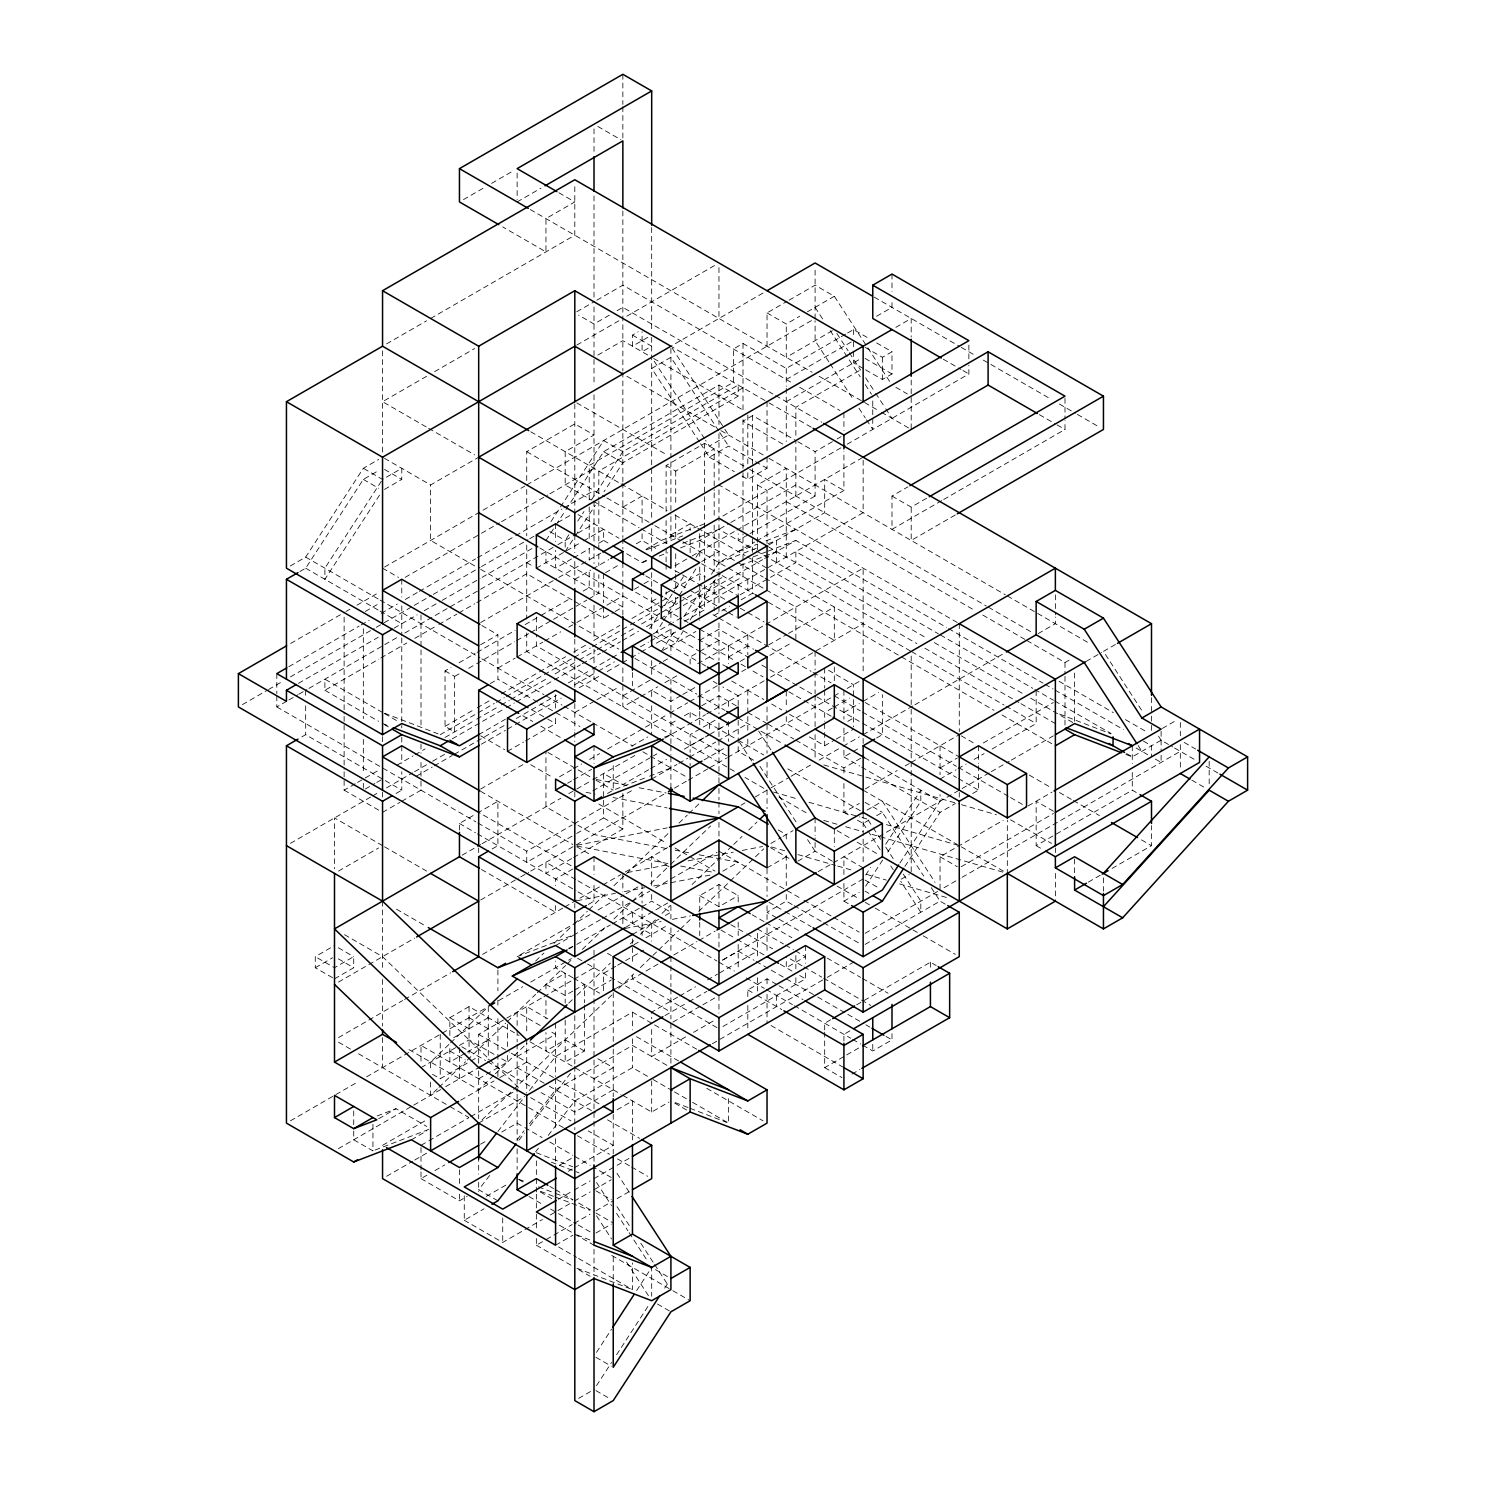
<?xml version="1.0" encoding="UTF-8"?>
<svg xmlns="http://www.w3.org/2000/svg" width="1486" height="1486" viewBox="0 0 1486 1486"><rect width="100%" height="100%" fill="white"/><g stroke="black" fill="none" stroke-linecap="round" stroke-linejoin="round"><path stroke-width="0.75" stroke-dasharray="5 3.75" d="M662.496 622.374L656.496 632.014L675.721 643.104L682.928 631.55M663.703 620.442L678.118 597.335M679.325 595.403L696.135 568.432M690.136 619.996L715.36 579.521M290.29 565.98L305.67 557.101L363.327 468.294L378.707 459.415M299.893 571.516L305.67 568.191L363.327 479.402L378.707 470.523M381.308 481.334L324.895 568.191L324.895 579.299L381.308 492.423M550.972 521.623L603.632 440.562L622.857 451.651L738.189 385.06L738.189 396.168L622.857 462.759L604.04 491.717M545.956 540.44L554.742 526.936M555.987 525.004L564.773 511.5M566.017 509.568L603.632 451.651L718.964 385.06L738.189 396.168M565.182 547.108L565.182 540.44L568.952 534.663M577.72 521.14L583.979 511.5M591.502 499.909L622.857 451.651M565.182 551.547L573.967 538.025M575.212 536.112L595.273 505.221M649.605 628.764L659.635 613.309M664.651 605.601L674.681 590.146M675.926 588.215L684.712 574.71M695.987 557.343L699.739 551.547M661.307 651.425L675.09 630.194M683.876 616.69L701.411 589.663M711.441 574.228L718.964 562.637L754.665 542.037M865.651 875.087L870.666 867.378M885.712 844.215L920.818 790.162L920.818 801.27L885.712 855.304M865.651 886.195L884.467 857.236M899.922 863.032L940.044 801.27L940.044 794.601M904.937 866.412L940.044 812.359L955.424 803.48M596.518 1352.353L611.563 1329.19M636.64 1290.572L651.685 1267.409L651.685 1296.275M596.518 1385.639L611.563 1362.476M616.579 1354.768L649.178 1304.578M664.651 1288.158L668.403 1282.381M497.903 1131.459L523.982 1097.56M529.48 1090.427L555.578 1056.546L632.46 1012.152L652.54 1023.743M489.656 1175.463L478.678 1189.729L497.903 1200.818M517.128 1139.781L523.982 1130.865M529.48 1123.732L555.578 1089.832L632.46 1045.438L668.997 1066.521M518.874 1140.282L524.465 1133.019M530.056 1125.756L570.605 1073.096M535.647 1151.78L538.452 1148.158M548.223 1135.434L574.803 1100.94L632.46 1067.635L648.49 1076.886M448.958 1044.435L430.624 1062.081L430.624 1070.96M450.611 1042.838L487.297 1007.545M535.629 961.052L543.95 953.028M553.962 943.406L572.296 925.759M573.967 924.162L587.286 911.327M588.958 909.711L607.291 892.083M613.959 885.656L668.96 832.736M678.972 823.114L687.294 815.09M688.965 813.492L700.63 802.254M437.293 1088.959L430.624 1095.386L430.624 1082.068M438.946 1087.362L465.62 1061.71M467.291 1060.094L505.63 1023.204M507.283 1021.606L535.629 994.338M537.3 992.741L565.627 965.473M567.299 963.857L572.296 959.046M582.289 949.424L607.291 925.369M613.959 918.961L630.64 902.912M632.293 901.315L643.958 890.095M650.627 883.668L668.96 866.022M670.632 864.425L710.642 825.937M493.686 1075.4L478.678 1089.832L406.588 1048.206M495.34 1073.802L527.01 1043.321M568.674 1003.217L575.342 996.809M577.014 995.211L610.356 963.132M630.361 943.889L633.686 940.675M640.355 934.267L655.363 919.815M662.013 913.407L670.353 905.383M692.03 884.541L720.357 857.273M722.029 855.676L732.022 846.054M733.694 844.438L742.034 836.432M748.703 830.005L757.024 821.981M482.003 1119.924L512.02 1091.058M513.673 1089.442L612.028 994.821M618.678 988.413L633.686 973.962M640.355 967.553L657.016 951.523M658.688 949.907L678.693 930.663M680.365 929.066L692.03 917.828M698.699 911.42L763.693 848.877M463.465 199.607L483.563 188.016M491.587 183.372L513.673 170.63M517.128 201.929L541.071 188.109M386.564 343.898L426.612 320.79M430.624 318.468L574.803 235.234L574.803 184.171M426.612 376.274L382.552 401.703L426.612 427.151M434.618 371.649L474.666 348.523M576.791 311.763L594.827 301.361M596.815 300.209L622.857 285.182L791.666 382.645M609.39 315.143L594.01 324.022L578.63 315.143M617.08 310.704L622.857 307.379L773.574 394.403M576.791 345.068L618.845 320.79M626.851 316.165L714.97 265.288M597.855 355.098L622.857 340.666L647.84 355.098M647.84 337.341L632.46 346.219L632.46 335.112L638.237 331.787M384.484 489.396L401.777 479.402L401.777 468.294L382.552 479.402L363.327 468.294M384.484 458.32L430.624 484.956L478.678 457.205M763.024 293.039L670.91 346.219L767.946 402.242M526.731 480.517L526.731 451.651L574.803 423.9L594.01 435.008L565.182 451.651L565.182 484.956L591.149 499.946M767.036 346.219L767.036 312.914L787.06 301.361M789.047 300.209L815.09 285.182L834.315 296.271L890.727 383.128M845.627 334.146L786.261 368.417L743 343.452L733.397 348.987L733.397 382.292L589.218 465.527L589.218 504.683M767.036 312.914L786.261 324.022L799.709 316.258M807.4 311.819L834.315 296.271M384.558 567.039L524.725 486.108M526.731 484.956L815.09 318.468L815.09 267.61M290.624 643.475L344.863 612.139M346.034 611.47L349.879 609.26M356.919 605.192L379.023 592.431M405.158 577.348L479.495 534.421M481.501 533.27L499.575 522.831M501.599 521.66L547.814 494.987M549.82 493.835L594.01 468.294M832.383 330.691L786.261 357.327L786.261 324.022M743 387.846L598.821 471.081L598.821 498.72M365.259 611.47L378.707 603.706M847.596 332.994L853.54 329.576L868.92 338.455M876.61 316.258L891.99 307.379L891.99 300.711M288.878 666.675L359.129 626.108M361.154 624.956L369.178 620.312M381.215 613.365L397.282 604.096M405.306 599.452L417.362 592.505M419.368 591.335L475.576 558.885M477.582 557.733L513.71 536.855M515.716 535.703L561.894 509.048M563.9 507.896L594.01 490.51M786.261 379.506L853.54 340.666L853.54 347.334M242.404 704.605L266.514 690.693M268.52 689.523L282.581 681.405M290.439 676.873L374.286 628.467M376.274 627.315L383.054 623.396M384.261 622.708L412.216 606.567M414.204 605.415L431.274 595.57M433.28 594.4L480.089 567.373M481.501 566.556L527.994 539.715M529.722 538.731L533.976 536.26M557.844 522.478L571.924 514.36M895.835 327.347L911.197 318.468L911.197 336.969M666.1 511.463L666.1 465.527L704.55 443.33L743.966 466.084M795.864 496.045L795.864 440.562L752.603 415.578L743 421.132L786.261 446.116M298.426 683.356L378.261 637.253M394.087 628.132L417.157 614.814M424.179 610.746L440.153 601.533M442.159 600.381L480.089 578.481M482.077 577.33L531.988 548.52M786.261 401.703L859.298 359.538M666.1 465.527L675.721 471.081L714.172 448.883L714.172 490.51M276.823 695.82L276.823 706.927L286.872 701.132M288.878 699.98L297.98 694.724M298.909 694.185L306.933 689.541M308.958 688.389L397.282 637.383M404.824 633.017L555.875 545.826M557.882 544.656L575.955 534.236M577.961 533.065L594.01 523.796M622.857 507.153L642.082 496.045L642.082 524.911M700.575 443.701L709.361 457.205L728.586 446.097L753.569 460.53M859.187 370.701L795.864 407.257L795.864 436.122M865.075 347.334L882.368 357.309L891.99 351.773L891.99 373.97L882.368 379.506L865.075 369.531M382.552 712.481L324.895 679.176L324.895 690.284L378.856 659.115M380.843 657.964L406.83 642.974M414.817 638.348L436.81 625.662M438.797 624.51L456.796 614.127M458.784 612.975L474.777 603.743M476.765 602.592L526.731 573.745L572.091 599.917M536.353 568.191L581.602 542.056M583.608 540.904L603.632 529.35L603.632 540.44L597.613 543.913M571.59 558.94L555.578 568.191L555.578 550.433M573.596 557.789L589.608 548.538M480.684 622.523L556.767 578.593M558.773 577.441L600.827 553.163M301.825 736.889L305.67 734.678L401.777 790.162L401.777 771.717M574.803 579.28L590.815 570.03M592.821 568.878L608.833 559.628M636.305 543.783L642.082 540.44L657.462 549.318M742.034 476.077L747.811 479.402L767.036 468.294L767.036 457.205M480.591 644.775L497.903 634.782L497.903 679.176L553.962 711.553M605.545 572.63L619.012 564.866M645.927 549.318L661.307 540.44L697.603 526.471M670.91 534.904L690.136 523.796L690.136 530.465M757.414 542.353L757.414 484.956L786.261 468.313L786.261 557.101M797.796 441.676L815.09 451.651L835.113 440.097M837.12 438.946L841.113 436.624M445.038 670.855L454.642 676.409L454.642 731.892L445.038 726.357L445.038 670.855L451.038 667.381M459.044 662.756L475.074 653.506M477.08 652.354L515.122 630.398M525.134 624.603L539.158 616.523M541.145 615.353L571.181 598.022M583.199 591.075L589.218 587.62L589.218 569.194M626.702 553.758L642.082 562.637L647.84 559.312M722.92 515.976L845.163 445.391M847.131 444.258L968.872 373.97L968.872 365.092M454.642 676.409L460.66 672.935M468.666 668.31L474.666 664.836M476.672 663.685L514.713 641.729M516.719 640.559L528.737 633.63M530.743 632.479L586.803 600.103M588.809 598.951L598.821 593.155L598.821 574.729M680.532 547.851L699.739 540.44L728.827 523.648M730.796 522.515L795.864 484.956L815.09 496.045L815.09 451.651M497.903 668.087L515.196 658.094M517.128 656.979L542.761 642.175M544.749 641.023L560.779 631.773M568.785 627.148L572.797 624.844M576.791 622.523L604.839 606.344M606.827 605.192L622.857 595.942M634.392 589.273L642.082 584.834M643.995 583.719L651.685 579.28M674.923 565.869L690.934 556.618M692.105 555.95L735.477 530.911M736.926 530.075L863.143 457.205L863.143 512.689L672.917 622.523M490.213 683.616L497.903 679.176M574.06 601.068L603.632 618.139L613.235 612.585M615.167 611.47L622.857 607.031L545.956 562.637L545.956 551.547M701.671 561.541L718.964 551.547M748.052 534.756L738.189 540.44L738.189 533.79M750.021 533.623L815.09 496.045M651.685 601.477L657.704 598.022M665.709 593.397L671.709 589.923M673.715 588.772L699.739 573.745L705.516 577.07M756.653 540.885L843.918 490.491L843.918 451.187M445.038 726.357L475.186 708.952M477.192 707.782L489.247 700.816M501.302 693.869L537.486 672.972M539.492 671.821L565.627 656.738M573.652 652.094L585.725 645.128M593.75 640.485L619.885 625.402M631.94 618.436L666.1 598.709L666.1 591.818M344.12 771.717L344.12 790.162L355.637 783.512M357.569 782.398L363.327 779.073M365.259 777.958L378.707 770.194M440.227 734.678L494.299 703.454M496.305 702.302L504.311 697.677M506.317 696.525L542.353 675.703M544.359 674.551L572.389 658.372M574.395 657.221L590.406 647.97M592.412 646.8L620.442 630.621M622.448 629.47L628.467 625.996M630.454 624.844L659.691 607.96M660.49 607.495L677.727 597.558M768.634 545.065L824.693 512.689L824.693 479.402L843.918 490.491M396.985 765.197L413.015 755.928M415.021 754.777L425.052 748.981M445.094 737.409L475.167 720.06M476.746 719.131L499.222 706.166M501.228 704.996L509.252 700.37M510.924 699.404L547.35 678.378M555.132 673.882L577.422 661.01M579.243 659.951L595.459 650.608M597.335 649.512L619.513 636.714M621.464 635.599L633.556 628.615M641.543 623.99L659.635 613.551M661.623 612.399L677.672 603.149M679.659 601.979L723.775 576.512M365.259 789.047L374.862 783.512M376.794 782.398L382.552 779.073M452.246 738.839L504.311 708.785M506.317 707.615L514.323 702.989M516.329 701.838L552.365 681.034M554.371 679.882L580.394 664.836M582.401 663.685L600.418 653.283M602.424 652.131L620.442 641.729M622.448 640.559L638.478 631.309M646.484 626.683L658.502 619.755M660.49 618.603L762.615 559.646M764.621 558.476L795.864 540.44L946.563 627.445M704.55 598.709L743 576.512L743 562.674M290.439 843.342L370.553 797.109M372.54 795.939L378.558 792.484M386.564 787.859L412.588 772.831M414.594 771.661L430.624 762.429M432.612 761.259L444.63 754.331M478.678 734.678L505.37 719.261M568.339 682.91L590.258 670.242M592.264 669.09L610.189 658.744M612.195 657.592L618.157 654.137M653.097 633.965L671.059 623.6L670.91 634.782L700.946 652.113M941.697 500.633L891.99 529.35L891.99 496.045L907.89 486.869M416.191 776.286L432.222 767.036M434.228 765.884L452.246 755.482M454.252 754.331L504.311 725.428M516.329 718.481L556.377 695.374M574.395 684.953L596.425 672.248M598.431 671.096L614.442 661.846M640.466 646.8L648.49 642.193M650.478 641.023L672.508 628.318M684.526 621.371L704.55 609.817L704.55 584.797M396.019 793.487L401.777 790.162M481.408 744.189L505.37 730.369M507.358 729.217L513.357 725.744M515.345 724.592L561.262 698.086M579.224 687.721L599.787 675.851M607.18 671.579L629.135 658.911M631.141 657.759L639.11 653.134M641.116 651.982L677.04 631.234M740.121 594.827L795.864 562.637L795.864 551.547L938.39 633.835M714.172 615.371L729.552 606.492M741.087 599.824L752.603 593.174L752.603 556.266M382.552 812.359L399.864 802.366M401.777 801.27L421.002 790.162L421.002 780.949M663.109 650.385L695.894 631.457M891.99 496.045L911.197 507.153L927.227 497.903M507.506 751.322L523.536 742.071M525.542 740.92L555.578 723.571L555.578 716.921M574.803 712.481L594.827 700.909M596.815 699.757L618.845 687.052M651.685 668.068L661.307 662.533M663.22 661.419L670.91 656.979M699.739 640.336L718.964 629.228L753.569 649.215M943.684 499.5L1064.998 429.454L1064.998 420.575M622.857 695.838L651.685 679.176M695.894 653.654L690.136 656.979L690.136 668.068M699.739 651.425L718.964 640.336M338.511 871.093L378.558 847.967M480.647 789.029L524.186 763.897M638.869 697.677L622.857 706.927L622.857 665.765M640.875 696.525L657.704 686.811M664.911 682.65L676.687 675.851M697.751 663.685L763.823 625.532M765.829 624.38L863.143 568.191L863.143 674.551M955.257 515.01L911.197 540.44L911.197 507.153M728.586 656.979L747.811 645.871M459.453 830.117L459.453 823.467L474.833 814.588M680.867 695.615L670.91 701.373L651.685 690.284L651.685 696.934M682.873 694.464L696.823 686.421M740.121 661.419L744.635 658.8M768.559 644.998L786.484 634.652M788.472 633.5L834.315 607.031L834.315 640.336L768.225 602.183M559.572 776.751L571.59 769.822M573.596 768.652L581.602 764.027M589.608 759.42L599.62 753.625M607.625 749L667.716 714.32M669.703 713.169L687.739 702.767M689.727 701.615L695.745 698.141M697.751 696.99L717.775 685.418M741.793 671.542L745.805 669.239M769.841 655.363L791.852 642.639M567.578 783.233L571.59 780.912M573.596 779.76L591.614 769.358M631.661 746.232L647.692 736.982M670.91 723.571L676.687 720.246M684.377 715.806L690.136 712.463L736.276 739.099M701.671 705.813L718.964 695.82L738.189 706.927L738.189 695.82L722.809 686.941M462.165 855.193L480.684 844.512M482.114 843.676L560.779 798.261M568.785 793.635L574.803 790.162L574.803 799.412M576.791 789.01L590.815 780.912M592.821 779.76L634.875 755.482M664.911 738.133L705.516 714.692M706.779 713.967L767.036 679.176M770.547 677.152L863.143 623.674M492.126 848.989L497.903 845.664L497.903 801.27L478.678 812.359L572.797 866.71M592.821 790.849L656.886 753.866M715.119 720.246L690.136 734.66L690.136 752.436M332.585 977.732L315.273 967.739L315.273 956.65L334.499 945.542M690.136 745.768L709.361 734.66M718.964 729.124L724.741 725.781M607.477 793.487L613.235 790.162L613.235 763.525M648.639 769.729L622.857 784.608L603.632 773.519L603.632 817.913L574.06 834.983M650.627 768.578L666.49 759.42M684.34 749.111L708.135 735.384M709.974 734.325L723.998 726.208M315.273 967.739L332.585 957.764M477.879 823.003L526.731 851.199L572.091 825.027M574.06 823.894L633.668 789.475M651.685 779.073L676.91 764.51M678.916 763.34L687.739 758.25M689.727 757.098L715.769 742.071M717.775 740.92L747.811 723.571M334.499 978.847L353.724 967.739L353.724 956.65L334.499 967.739L315.273 956.65M572.091 836.116L526.731 862.307L526.731 851.199M704.011 759.94L723.849 748.498M338.511 982.079L414.594 938.149M480.684 899.996L518.725 878.04M520.732 876.87L528.737 872.245M530.743 871.093L666.49 792.725M674.421 788.137L686.328 781.264M688.297 780.131L708.135 768.671M709.974 767.612L726.654 757.971M727.824 757.303L839.126 693.052M847.131 688.427L859.149 681.498M571.59 858.611L545.956 873.396L545.956 862.307L575.992 879.656M573.559 857.478L622.857 829.002L622.857 793.487M832.383 708.042L824.693 712.481L824.693 721.36M834.315 706.927L849.695 698.048M572.872 868.976L555.578 878.95L555.578 885.619M843.918 712.481L859.298 703.602M863.143 701.373L878.523 692.495M847.763 721.36L853.54 718.017M809.313 736.889L824.693 745.768L834.315 740.214M836.228 739.118L853.54 729.124M338.511 1037.581L402.576 1000.58M404.582 999.428L450.648 972.828M482.616 954.365L562.785 908.095M564.773 906.943L600.827 886.12M602.833 884.969L620.851 874.567M667.511 847.614L622.857 873.415L622.857 891.897M740.994 805.208L745.006 802.886M755.018 797.109L767.036 790.162L745.006 777.457M771.03 787.859L789.047 777.457M791.054 776.286L811.077 764.733M819.102 760.108L841.113 747.384M843.119 746.232L859.298 736.889M912.868 705.961L863.143 734.678L863.143 743.929M914.856 704.81L1002.344 654.304M1038.082 633.668L1055.376 623.674L1055.376 617.024M588.252 904.472L594.01 901.148L594.01 883.39M843.918 750.207L843.918 756.876L859.298 747.997M876.61 738.003L882.368 734.66L882.368 694.705M519.933 955.034L575.992 922.657M577.998 921.506L590.016 914.559M598.022 909.952L624.046 894.906M626.052 893.755L642.082 884.504L642.082 903.005M795.864 740.214L843.918 767.965L861.23 757.971M555.578 945.56L572.872 935.567M573.373 935.27L601.087 919.277M602.406 918.515L630.008 902.578M631.977 901.445L649.716 891.191M655.642 887.774L716.995 852.351M449.849 1035.445L449.849 1017.687L469.056 1006.598L519.041 1035.445M569.027 948.885L572.872 946.656M576.772 944.409L610.282 925.054M612.251 923.92L639.853 907.983M641.822 906.85L651.685 901.148L670.91 912.255L660.899 918.032M1026.9 640.54L1064.998 662.533L1070.756 659.208M290.439 1120.815L358.535 1081.511M366.54 1076.886L486.684 1007.527M498.702 1000.58L522.738 986.704M530.743 982.079L571.404 958.619M625.569 927.338L670.91 901.166M722.809 871.186L738.189 862.307L697.64 854.506M770.881 843.435L781.042 837.565M783.048 836.414L793.06 830.637M865.149 789.01L897.191 770.51M905.197 765.884L909.209 763.581M911.197 762.411L959.269 734.678M1086.136 661.419L1101.516 652.54M1115.447 644.497L1103.448 651.425L1143.551 713.187M453.694 1037.674L488.281 1017.687M545.956 988.989L545.956 984.401L565.182 973.293L565.182 1003.143M632.46 934.453L658.892 919.184M699.739 911.141L699.739 895.612L718.964 884.504L738.189 895.612L738.189 902.262M843.918 783.512L843.918 812.359L859.298 803.48M421.002 1067.635L457.539 1046.553M459.453 1045.438L469.056 1039.884L494.058 1054.317M478.678 1063.196L478.678 1034.349L541.963 997.812M543.95 996.66L571.999 980.463M573.986 979.311L594.01 967.757M638.237 942.217L632.46 945.56L632.46 963.299M645.927 937.777L667.065 925.574M767.036 867.861L786.261 856.753M866.988 810.149L882.368 801.27L935.028 882.331M940.044 767.965L957.337 757.971M983.286 743L1053.388 702.525M465.211 1053.202L449.849 1062.081L449.849 1046.553M467.143 1052.107L488.281 1039.884M572.872 991.051L565.182 995.49L545.956 984.401M574.803 989.955L584.407 984.401L584.407 1002.771M615.65 966.364L603.632 973.293L603.632 991.051M617.637 965.213L623.656 961.739M625.662 960.588L643.679 950.186M699.739 895.612L718.964 906.701L738.189 895.612M797.796 861.193L815.09 851.199L832.383 861.193M857.385 820.123L863.143 823.467L868.92 820.123M876.61 815.684L882.368 812.359L923.735 876.053M940.044 779.073L956.055 769.822M958.061 768.652L966.067 764.045M974.092 759.42L984.103 753.625M992.109 749L1036.151 723.571L1036.151 690.284M432.537 1074.304L440.227 1078.743L469.056 1062.081M470.988 1060.985L478.678 1056.546M594.01 989.955L611.322 979.961M378.707 1118.698L396.019 1108.705L426.779 1126.462M338.344 1148.659L411.733 1106.29M413.721 1105.138L443.738 1087.808M445.726 1086.656L478.678 1067.635M615.743 988.506L659.041 963.504M673.752 955.015L696.953 941.622M698.94 940.471L715.119 931.128M818.136 871.65L989.304 772.831M991.311 771.661L1009.328 761.259M1011.334 760.108L1053.388 735.83M478.678 1078.743L484.436 1075.4M486.368 1074.304L507.506 1062.081L507.506 1055.432M517.128 1056.546L555.578 1034.349L549.801 1031.005M792.168 904.565L786.261 901.148L767.036 912.255L777.048 918.032M972.717 793.487L978.494 790.162L978.494 765.736M382.552 1145.334L426.742 1119.812M460.66 1100.234L494.058 1080.954M499.816 1077.629L526.731 1062.081M863.143 878.95L718.964 962.185L734.344 971.082M411.399 1139.781L426.779 1130.902M722.809 959.975L738.189 951.096L754.108 960.29M421.002 1145.334L426.965 1141.88M428.952 1140.746L468.74 1117.769M470.728 1116.618L517.128 1089.832M584.407 1005.056L584.407 1050.992L565.182 1062.081L565.182 1016.164M677.616 997.162L651.685 1012.152L651.685 1018.802M679.622 996.01L695.578 986.797M707.54 979.887L717.515 974.129M719.521 972.977L757.414 951.096M843.918 883.39L843.918 901.148L859.298 892.269M386.583 1176.299L412.681 1161.235M414.687 1160.064L426.742 1153.117M478.678 1123.119L524.725 1096.538M664.911 1015.607L686.941 1002.883M688.928 1001.731L706.965 991.329M901.185 879.192L909.209 874.567M865.131 933.301L940.044 890.058L940.044 856.753L1003.31 820.235M1028.145 805.895L1052.032 792.094M1162.312 728.437L1176.336 720.338M672.898 1022.089L700.835 1005.966M702.822 1004.815L714.803 997.905M1125.868 754.405L1132.276 756.876L1161.105 740.214L1172.64 746.882M421.002 1171.971L421.002 1178.621L426.965 1175.185M434.934 1170.597L444.871 1164.857M480.591 1144.22L486.368 1140.895M501.748 1132.016L517.128 1123.137L522.886 1126.462M594.01 1078.743L613.235 1067.635L597.855 1058.756M747.811 996.604L747.811 989.955L767.036 978.847L777.048 984.624M961.275 866.691L1053.388 813.511M685.603 1036.949L651.685 1056.546L651.685 1027.68M693.572 1032.343L715.528 1019.675M944.037 887.736L960.067 878.486M962.074 877.334L1180.33 751.322M613.235 1089.832L574.803 1112.03L541.071 1092.563M722.902 1026.51L805.468 978.847L805.468 972.178M865.131 944.39L940.044 901.148L945.802 904.491M1053.463 811.245L1036.151 801.27L1036.151 845.664L1132.276 790.162L1138.035 793.487M712.314 1043.729L825.101 978.605M827.108 977.454L855.137 961.275M421.002 1178.621L459.453 1200.818L467.143 1196.379M617.08 1109.819L632.46 1100.94L632.46 1139.966M486.368 1196.379L507.506 1184.175M464.264 1195.821L464.264 1220.247L484.046 1208.824M559.423 1165.303L572.872 1157.538M622.857 1095.386L651.685 1112.03L668.997 1102.036M568.209 1171.321L572.184 1169.036M574.172 1167.885L613.235 1145.334L588.252 1130.902M830.693 1019.786L824.693 1023.241L824.693 1029.909M856.623 1004.815L930.422 962.204L936.199 965.528M1088.402 882.09L1100.234 875.254M1112.067 868.418L1151.501 845.664L1151.501 825.677M558.216 1199.295L572.147 1191.252M574.135 1190.1L590.035 1180.924M594.01 1178.621L613.235 1167.532M617.08 1165.303L630.547 1157.538M849.899 1030.894L843.918 1034.349L843.918 1040.999M464.264 1220.247L502.714 1242.445L542.409 1219.523M550.34 1214.935L572.184 1202.323M574.172 1201.19L590.165 1191.939M594.01 1189.729L611.322 1179.735M824.693 1032.12L824.693 1067.635L844.717 1056.082M846.723 1054.911L860.747 1046.831M536.353 1238.562L536.353 1245.212L544.303 1240.624M546.291 1239.473L572.147 1224.557M574.135 1223.405L590.035 1214.211M595.942 1210.811L613.235 1200.818M617.08 1198.608L630.547 1190.843M862.716 1045.197L872.765 1050.992L891.99 1039.884L891.99 1033.234M555.578 1245.212L572.872 1235.237M851.905 1074.137L859.874 1069.53M595.942 1233.008L611.322 1224.13M578.63 1398.382L594.01 1389.503M568.618 948.328L572.742 946.471M699.739 525.654L706.147 523.183M646.354 549.894L682.668 535.926M682.668 543.319L718.964 529.35L754.256 549.727M642.082 562.637L648.49 560.185M659.171 556.061L667.716 552.773M738.189 551.547L757.414 544.155M765.959 540.867L795.864 529.35M718.964 562.637L759.55 547.015M768.095 543.727L776.639 540.44L776.639 562.637M753.142 556.897L765.959 551.956M768.095 551.139L795.864 540.44M740.325 565.516L776.639 551.547M664.502 737.13L670.91 734.678M615.371 789.345L647.413 777.011M649.549 776.194L670.91 767.965M517.128 956.65L572.667 935.27M377.147 1115.967L396.019 1108.705M375.085 1150.053L430.624 1128.673M577.051 845.218L667.158 827.888M627.352 872.542L667.901 864.741M688.185 860.84L733.23 852.165M742.257 850.438L762.522 846.518M577.051 900.72L615.353 893.346M624.361 891.619L644.627 887.718M653.636 885.972L709.955 875.143M625.104 928.471L661.159 921.524M672.415 919.37L690.433 915.896M596.276 779.5L627.816 785.574M639.073 787.747L666.1 792.948M586.06 792.335L595.069 794.063M613.086 797.536L667.158 807.938M666.1 848.432L594.01 834.556L577.998 825.306M675.108 850.178L688.631 852.778M577.051 846.091L669.406 863.868M680.681 866.041L714.469 872.542M823.82 764.937L959.269 804.037M961.442 804.669L996.4 814.755M773.667 792.075L797.963 799.096M809.016 802.291L859.837 816.966M862.047 817.597L868.678 819.51M886.343 824.619L959.269 845.664M823.82 820.439L836.934 824.228M845.664 826.736L863.143 831.788M871.892 834.315L1007.322 873.415L1007.322 820.235M771.457 846.946L784.701 850.772M797.963 854.599L835.522 865.428M837.732 866.078L853.205 870.536M866.468 874.362L886.343 880.102M899.606 883.929L948.217 897.971M1059.648 714.116L1110.915 733.843M384.688 713.299L438.091 733.843M382.552 723.571L388.96 726.041M675.183 1102.575L687.999 1107.516M690.136 1108.333L726.45 1122.302M536.353 1152.727L572.667 1166.714M551.306 1162.182L579.057 1172.881M523.536 1181.091L517.128 1178.621L522.886 1181.964M538.489 1186.85L553.442 1192.608M555.578 1193.425L572.667 1200.001M540.625 1191.363L553.442 1196.304M555.578 1197.122L589.738 1210.273M576.921 1234.94L589.738 1239.881M576.921 1268.245L630.324 1288.789M597.855 126.459L620.925 139.777M874.232 297.126L959.269 346.219M961.275 347.371L975.28 355.47M983.286 360.095L1051.382 399.4M1059.388 404.025L1075.4 413.275M1077.406 414.427L1099.436 427.151M943.238 359.166L960.996 369.42M962.965 370.553L968.872 373.97M1039.364 414.668L1055.134 423.77M1057.103 424.903L1064.998 429.454M876.61 342.894L891.99 351.773M865.075 358.423L891.99 373.97M558.885 192.753L574.803 201.929L545.956 218.591L545.956 251.877L502.714 226.912M863.143 368.417L853.54 362.863L853.54 349.544M895.835 387.289L907.37 393.939M530.223 209.507L812.043 372.206M819.102 376.274L879.471 411.139M881.458 412.291L911.197 429.454L911.197 378.596M799.709 387.289L839.906 410.489M775.599 395.555L821.814 422.247M769.024 402.873L811.579 427.429M632.46 335.112L651.685 346.219L642.082 351.773L642.082 331.787M653.691 358.479L743.799 410.489M626.851 376.274L714.97 427.151M720.951 430.606L763.191 454.976M769.024 458.357L1005.316 594.771M1007.322 595.942L1089.424 643.345M755.501 461.644L767.036 468.294M749.78 469.446L986.37 606.047M988.376 607.198L1032.491 632.664M709.361 457.205L734.344 471.638M757.414 484.956L767.036 490.51L767.036 543.319M786.261 501.599L974.76 610.43M982.785 615.055L1024.894 639.37M1184.175 742.443L1195.71 749.093M576.791 402.873L666.898 454.883M957.263 622.523L718.964 484.956L718.964 569.305M1059.072 681.312L1113.33 712.63M1125.385 719.595L1147.489 732.357M1174.572 747.997L1196.174 760.46M1206.056 766.182L1217.926 773.036M948.57 628.615L1043.005 683.133M1045.011 684.284L1053.054 688.928M1055.06 690.098L1123.379 729.533M1143.458 741.124L1151.501 745.768L1151.501 756.876M940.415 634.986L1032.751 688.315M1034.758 689.467L1053.463 700.259M1054.837 701.058L1111.045 733.508M1136.121 747.997L1147.656 754.647M1155.346 759.086L1161.105 762.411L1161.105 753.532M1191.865 780.169L1205.332 787.951M603.632 451.651L622.857 462.759M768.299 546.737L926.892 638.293M934.378 642.621L1023.26 693.925M1030.56 698.141L1074.601 723.571M1126.518 753.532L1132.276 756.876M756.263 550.879L916.862 643.605M924.831 648.193L1018.932 702.525M1020.938 703.695L1056.992 724.499M530.743 431.776L620.052 483.34M621.111 483.934L667.047 510.46M675.034 515.085L745.062 555.523M747.068 556.674L911.197 651.425M911.698 651.704L1004.034 705.033M1006.041 706.184L1036.151 723.571M699.739 540.44L763.135 577.051M765.141 578.203L994.004 710.327M1002.028 714.97L1053.463 744.653M526.731 451.651L604.839 496.751M606.827 497.903L652.893 524.484M654.899 525.654L680.922 540.681M682.928 541.833L795.864 607.031L795.864 640.336M593.137 501.098L639.073 527.623M641.079 528.775L667.047 543.765M701.671 563.751L720.171 574.432M722.177 575.584L754.219 594.084M713.206 581.509L738.189 595.942L738.189 584.834M428.618 428.302L474.666 454.883M577.998 514.546L619.012 538.229M674.885 570.475L726.654 600.381M740.325 608.276L764.138 622.002M961.275 735.83L975.28 743.929M1029.352 775.135L1051.382 787.859M1059.388 792.484L1071.406 799.412M1073.412 800.564L1099.436 815.61M1141.489 839.887L1151.501 845.664M603.632 540.44L609.39 543.765M673.715 580.896L687.739 588.995M689.727 590.146L718.964 607.031M722.809 609.26L726.654 611.47M728.586 612.585L736.276 617.024M828.538 670.297L853.54 684.73L853.54 726.895M645.778 575.881L658.892 583.459M682.928 597.335L704.958 610.04M712.964 614.665L716.976 616.987M718.964 618.139L811.077 671.319M813.083 672.471L831.101 682.873M865.149 702.525L959.269 756.876M549.801 531.561L565.182 540.44M664.502 597.781L678.526 605.879M834.315 695.82L860.338 710.847M862.344 712.017L956.464 766.349M958.47 767.5L1008.53 796.403M1010.536 797.555L1026.547 806.805M635.674 592.245L681.721 618.826M683.727 619.978L688.204 622.578M699.739 629.228L749.817 658.131M761.816 665.078L767.835 668.533M769.841 669.703L797.871 685.882M799.877 687.034L815.888 696.284M817.077 696.971L956.464 777.438M958.47 778.608L978.494 790.162M539.789 547.981L659.375 617.024M682.928 630.621L734.344 660.304M740.994 664.149L747.811 668.068M753.012 671.078L763.024 676.873M831.101 716.178L786.261 690.284L786.261 708.042M1010.536 819.752L1051.531 843.435M384.484 469.409L401.777 479.402M701.671 652.54L715.119 660.304M722.809 664.744L728.586 668.068M1036.151 845.664L1041.927 848.989M526.731 562.637L532.657 566.055M653.691 635.934L699.739 662.533M701.671 663.629L705.757 666.007M731.781 681.034L763.823 699.534M771.661 704.048L781.84 709.936M789.568 714.394L811.876 727.267M864.666 757.749L940.044 801.27M363.327 479.402L378.707 488.281M713.206 681.387L717.051 683.616M799.709 731.335L786.261 723.571L786.261 710.252M843.918 756.876L859.688 765.977M861.676 767.11L940.044 812.359M747.811 712.481L765.829 722.883M767.835 724.035L793.858 739.062M474.666 565.887L430.624 540.44L430.624 484.956M480.684 569.342L618.845 649.122M634.875 658.372L696.953 694.203M698.94 695.374L724.982 710.401M738.189 718.017L781.617 743.093M863.143 790.162L957.263 844.512M961.275 846.816L1003.31 871.093M865.075 802.366L882.368 812.359M738.189 740.214L763.823 755.018M787.859 768.894L863.143 812.359L863.143 864.833M940.044 856.753L957.337 866.747M753.569 760.2L738.189 751.322L738.189 720.246M843.918 812.359L849.695 815.684M726.58 755.705L536.353 645.871L536.353 639.221M382.552 568.191L398.582 577.441M481.873 625.532L497.903 634.782M734.344 771.29L526.731 651.425L526.731 632.925M779.035 797.109L809.09 814.439M837.12 830.637L849.138 837.565M857.143 842.19L879.173 854.914M863.143 867.861L843.918 856.753L843.918 874.511M305.67 557.101L378.131 598.932M380.1 600.065L479.885 657.666M481.873 658.837L543.95 694.668M545.956 695.82L561.987 705.07M563.974 706.221L590.815 721.732M592.821 722.883L632.869 746.009M642.881 751.786L688.204 777.958M778.237 829.931L786.261 834.556L786.261 841.503M865.075 880.065L878.523 887.829M305.67 568.191L378.131 610.022M380.1 611.155L401.777 623.693M555.968 712.704L580.004 726.58M865.075 891.154L868.92 893.383M531.914 709.918L545.715 717.887M547.684 719.02L555.578 723.571M770.417 847.614L789.047 858.388M837.12 886.12L859.149 898.844M865.149 902.318L873.155 906.924M875.161 908.095L921.227 934.675M923.215 935.827L955.257 954.328M522.738 715.713L532.75 721.49M540.755 726.115L562.785 738.839M843.918 901.148L849.695 904.472M547.962 752.473L575.992 768.671M577.998 769.822L594.01 779.073M595.942 780.169L613.235 790.162M718.964 851.199L802.031 899.16M804 900.293L831.603 916.23M833.572 917.382L859.205 932.168M794.137 905.698L821.739 921.636M823.708 922.787L859.205 943.276M480.684 735.83L504.701 749.706M530.743 764.733L552.773 777.457M598.821 804.037L666.898 843.361M674.923 847.967L714.97 871.093M769.024 902.299L783.048 910.398M785.054 911.55L811.077 926.595M603.632 817.913L622.857 829.002M779.035 919.184L801.065 931.908M668.997 866.747L651.685 856.753L651.685 885.619M752.12 914.744L764.045 921.636M766.033 922.787L791.889 937.703M827.108 958.043L860.524 977.342M862.493 978.475L888.052 993.224M384.484 713.577L397.932 721.36M575.992 824.154L545.956 806.824L545.956 751.322M757.414 928.899L783.456 943.926M785.444 945.096L793.468 949.721M795.456 950.873L805.468 956.65L786.261 967.757L786.261 956.65M324.895 690.284L378.577 721.286M384.484 724.685L388.329 726.895M730.908 924.701L744.82 932.725M746.808 933.877L772.664 948.811M790.18 958.916L801.976 965.733M803.945 966.866L821.647 977.082M823.615 978.215L870.796 1005.465M480.684 791.332L572.797 844.512M576.791 846.816L590.815 854.914M720.97 930.069L734.994 938.149M737 939.301L764.231 955.034M780.243 964.284L792.019 971.082M799.709 975.522L805.468 978.847M756.095 961.442L815.665 995.824M817.671 996.995L845.794 1013.229M847.8 1014.381L863.868 1023.65M865.874 1024.82L869.886 1027.142M885.953 1036.411L891.99 1039.884M779.035 985.775L803.072 999.651M276.823 706.927L475.873 821.851M577.998 880.808L716.995 961.052M746.232 977.937L764.306 988.376M766.312 989.527L792.428 1004.61M794.434 1005.762L850.661 1038.231M852.667 1039.401L860.71 1044.026M459.453 823.467L475.464 832.717M477.47 833.869L575.992 890.746M577.998 891.897L594.01 901.148M622.857 917.809L651.685 934.453M747.811 989.955L753.811 993.41M757.414 995.49L781.84 1009.607M771.011 1025.544L843.918 1067.635M344.12 790.162L378.707 810.149M481.483 869.477L555.578 912.255L555.578 905.587M824.693 1067.635L842.005 1077.629M607.477 953.325L611.322 955.535M717.014 1027.643L632.46 978.847L632.46 972.178M382.552 845.664L334.499 817.913L334.499 868.79M384.558 846.816L426.612 871.093M577.59 958.266L585.614 962.891M587.602 964.043L670.91 1012.152M572.872 977.732L555.578 967.757L555.578 961.089M573.596 978.159L599.62 993.187M654.564 1024.894L696.73 1049.246M636.472 1036.652L678.526 1060.93M396.483 909.191L426.315 926.41M706.779 1088.346L763.005 1120.815M547.888 1018.802L526.731 1006.598L526.731 1034.349M672.508 1090.761L651.685 1078.743L651.685 1112.03M674.514 1091.913L690.544 1101.163M692.532 1102.315L728.586 1123.137L728.586 1098.711M540.198 1025.47L517.128 1012.152L517.128 1028.145M584.407 1050.992L565.182 1039.884L545.956 1050.992L545.956 1032.621M674.755 1103.151L688.204 1110.915M344.511 934.675L382.552 956.65L518.447 1087.399M529.945 1041.742L620.925 1094.272M469.056 1017.687L488.281 1028.795M338.344 947.771L353.724 956.65M449.849 1017.687L469.056 1028.795M478.678 1034.349L509.438 1052.107M511.351 1053.202L601.7 1105.38M338.344 958.86L353.724 967.739M501.748 1058.756L507.506 1062.081M517.128 1067.635L547.257 1085.04M549.263 1086.192L595.459 1112.865M607.495 1119.812L639.63 1138.369M461.737 1046.757L485.55 1060.502M487.519 1061.654L533.14 1087.993M449.849 1050.992L465.211 1059.871M530.576 1097.597L570.958 1120.908M563.324 1127.614L421.002 1045.438L421.002 1063.196M577.385 1135.731L609.52 1154.269M617.544 1158.913L629.6 1165.878M631.606 1167.03L647.673 1176.299M524.818 1127.577L542.111 1137.57M549.801 1142.01L572.872 1155.328M574.803 1156.424L590.165 1165.303M611.322 1177.525L594.01 1167.532L594.01 959.417M338.511 1042.206L350.529 1049.135M358.535 1053.76L448.642 1105.788M450.165 1106.68L468.666 1117.342M595.942 1190.843L611.322 1199.722M549.801 1186.404L553.646 1188.614M555.578 1189.729L572.872 1199.722M578.63 1203.047L594.01 1211.926M595.942 1213.04L613.235 1223.015M540.198 1191.939L551.733 1198.608M528.96 1196.546L542.761 1204.514M550.637 1209.084L556.563 1212.483M558.532 1213.635L576.271 1223.87M578.24 1225.021L590.072 1231.838M655.53 1269.638L668.997 1277.403M559.423 1225.244L572.872 1233.008M574.803 1234.123L594.01 1245.212L594.01 1275.675M611.768 1255.466L670.91 1289.607M672.842 1290.721L690.136 1300.714M558.569 1246.94L576.549 1257.323M578.537 1258.475L632.46 1289.607L632.46 1262.97M657.462 1304.039L670.91 1311.804M536.353 1245.212L572.872 1266.313M578.63 1269.638L590.165 1276.288M595.942 1357.312L611.322 1366.191M595.942 1390.617L609.39 1398.382M1158.597 736.35L1161.105 740.214M1138.127 745.526L1141.88 751.322M836.822 333.44L848.097 350.807M849.36 352.739L860.635 370.107M865.651 377.834L874.437 391.338M875.681 393.27L884.467 406.774M885.712 408.706L891.99 418.365M815.09 307.379L822.612 318.951M830.135 330.542L860.227 376.868M865.242 384.577L871.502 394.236M828.872 361.897L815.09 340.666L815.09 320.697M830.135 363.829L853.948 400.514M858.964 408.223L865.242 417.882M866.487 419.814L872.765 429.454L872.765 396.168M672.174 348.151L723.571 427.281M724.815 429.213L728.586 435.008L709.361 446.097L705.59 440.32M718.555 430.661L670.91 357.309L651.685 368.417L699.33 441.769M719.8 432.593L728.586 446.097M654.193 361.172L704.345 438.389M931.258 887.644L940.044 901.148M868.158 820.086L871.929 825.882M873.174 827.813L880.696 839.386M885.712 847.113L894.498 860.617M903.265 874.121L920.818 901.148L920.818 912.255L900.757 881.365M863.143 823.467L880.696 850.475M890.727 865.929L893.235 869.793M758.677 731.056L771.215 750.356M759.922 766.274L797.536 824.191M807.567 839.627L815.09 851.199L815.09 837.881M739.452 742.146L751.99 761.445M617.006 1173.327L629.544 1192.626M617.006 1206.613L629.544 1225.913M640.819 1243.28L653.357 1262.598M654.62 1264.53L668.403 1285.762M596.518 1182.485L611.563 1205.648M616.579 1213.375L627.872 1230.742M629.117 1232.674L647.933 1261.633M596.518 1215.789L611.563 1238.952M626.609 1262.116L649.178 1296.851M1209.177 761.315L1209.177 785.722M1180.33 722.456L1180.33 735.774M1180.33 744.653L1180.33 769.079M1161.105 731.335L1161.105 751.322M1151.501 697.677L1151.501 713.856M1151.501 716.178L1151.501 723.106M1151.501 725.428L1151.501 732.357M1132.276 745.768L1132.276 763.525M1132.276 772.404L1132.276 790.162M1103.448 877.855L1103.448 891.173M1074.601 673.047L1074.601 721.286M1074.601 858.982L1074.601 874.511M1064.998 398.378L1064.998 418.365M1064.998 662.533L1064.998 674.012M1064.998 676.316L1064.998 729.124M1055.376 594.827L1055.376 614.795M1055.376 847.967L1055.376 852.592M1055.376 873.415L1055.376 901.148M978.494 745.768L978.494 763.525M968.872 345.105L968.872 362.863M959.269 623.674L959.269 731.614M959.269 792.484L959.269 797.109M940.044 745.768L940.044 774.633M930.422 962.204L930.422 968.853M911.197 656.05L911.197 704.605M911.197 709.231L911.197 873.415M891.99 274.074L891.99 291.832M882.368 357.309L882.368 379.506M872.765 1044.324L872.765 1050.992M853.54 329.576L853.54 336.226M843.918 412.811L843.918 430.569M843.918 690.284L843.918 719.131M843.918 728.01L843.918 741.328M843.918 767.965L843.918 774.633M834.315 666.973L834.315 682.501M834.315 829.002L834.315 846.76M824.693 668.087L824.693 688.055M824.693 690.284L824.693 701.373M824.693 723.571L824.693 730.239M824.693 732.449L824.693 745.768M815.09 651.425L815.09 669.926M815.09 672.248L815.09 693.609M815.09 695.355L815.09 726.895M815.09 734.678L815.09 757.804M815.09 817.913L815.09 835.671M805.468 945.542L805.468 963.299M795.864 955.535L795.864 968.853M795.864 977.732L795.864 984.401M786.261 368.417L786.261 386.397M786.261 388.385L786.261 441.509M786.261 855.379L786.261 885.619M786.261 894.498L786.261 901.148M776.639 995.49L776.639 1006.598M767.036 401.703L767.036 452.58M767.036 706.927L767.036 753.179M767.036 762.225L767.036 776.286M767.036 789.79L767.036 808.663M767.036 868.79L767.036 896.541M767.036 905.773L767.036 919.648M767.036 927.784L767.036 952.21M767.036 978.847L767.036 985.515M767.036 994.394L767.036 1023.241M757.414 544.656L757.414 551.547M757.414 933.338L757.414 957.764M757.414 977.732L757.414 991.051M752.603 415.578L752.603 466.325M752.603 468.629L752.603 553.962M747.811 415.114L747.811 468.294M747.811 472.734L747.811 479.402M747.811 579.28L747.811 590.388M747.811 634.782L747.811 654.75M747.811 690.266L747.811 730.239M747.811 739.099L747.811 745.768M747.811 1005.483L747.811 1029.909M743 343.452L743 410.359M743 419.591L743 470.356M743 472.678L743 534.979M743 537.282L743 560.371M738.189 922.249L738.189 935.567M738.189 944.446L738.189 968.853M728.586 645.871L728.586 663.629M728.586 701.373L728.586 708.023M728.586 721.342L728.586 741.328M718.964 267.61L718.964 318.468M718.964 385.06L718.964 424.494M718.964 433.763L718.964 480.145M718.964 571.516L718.964 613.848M718.964 622.931L718.964 660.304M718.964 686.495L718.964 713.782M718.964 722.92L718.964 738.003M718.964 740.214L718.964 775.488M718.964 777.772L718.964 784.627M718.964 788.453L718.964 799.932M718.964 802.217L718.964 813.715M718.964 822.352L718.964 838.717M718.964 884.504L718.964 906.701M718.964 933.338L718.964 947.399M718.964 995.49L718.964 1013.248M714.172 492.813L714.172 515.939M714.172 525.19L714.172 571.423M714.172 580.673L714.172 610.746M709.361 723.571L709.361 730.22M704.55 443.33L704.55 494.355M704.55 496.677L704.55 582.475M699.739 533.79L699.739 558.197M699.739 567.076L699.739 580.394M699.739 584.834L699.739 620.349M699.739 711.367L699.739 724.685M699.739 922.249L699.739 935.567M690.136 539.344L690.136 552.662M690.136 712.463L690.136 719.131M690.136 754.647L690.136 765.754M675.721 471.081L675.721 505.519M675.721 514.713L675.721 537.672M675.721 553.739L675.721 572.11M675.721 574.413L675.721 588.196M675.721 597.372L675.721 604.263M670.91 348.43L670.91 457.205M670.91 461.774L670.91 514.323M670.91 516.608L670.91 541.554M670.91 612.585L670.91 621.464M670.91 645.871L670.91 654.75M670.91 679.176L670.91 710.252M670.91 712.463L670.91 743.557M670.91 745.768L670.91 754.981M670.91 756.876L670.91 786.261M670.91 905.606L670.91 918.924M670.91 927.784L670.91 952.21M670.91 956.65L670.91 963.597M670.91 965.9L670.91 986.704M670.91 989.026L670.91 1019.006M670.91 1023.241L670.91 1063.196M666.1 520.639L666.1 545.901M666.1 548.204L666.1 561.968M666.1 564.271L666.1 571.163M651.685 227.581L651.685 329.483M651.685 337.341L651.685 519.394M651.685 528.644L651.685 554.129M651.685 572.649L651.685 586.543M651.685 588.865L651.685 630.547M651.685 660.657L651.685 674.737M651.685 705.813L651.685 734.678M651.685 894.498L651.685 901.148M651.685 923.363L651.685 941.121M642.082 533.79L642.082 540.44M642.082 905.327L642.082 935.381M632.46 672.508L632.46 685.826M632.46 912.255L632.46 923.363M632.46 938.892L632.46 943.331M632.46 1012.152L632.46 1029.909M632.46 1038.788L632.46 1067.635M622.857 74.3L622.857 104.41M622.857 106.713L622.857 139.145M622.857 210.938L622.857 370.738M622.857 372.113L622.857 481.891M622.857 483.099L622.857 537.468M622.857 538.601L622.857 549.058M622.857 562.637L622.857 582.531M622.857 583.794L622.857 614.907M622.857 901.148L622.857 924.459M613.235 992.648L613.235 1046.831M613.235 1049.135L613.235 1096.687M613.235 1114.333L613.235 1153.823M613.235 1256.859L613.235 1284.461M603.632 573.745L603.632 602.592M603.632 607.031L603.632 618.139M598.821 501.023L598.821 551.696M598.821 553.999L598.821 565.516M594.01 128.873L594.01 154.303M594.01 195.929L594.01 297.664M594.01 306.915L594.01 385.524M594.01 394.774L594.01 498.832M594.01 501.135L594.01 542.761M594.01 545.065L594.01 563.565M594.01 572.816L594.01 595.942M594.01 605.192L594.01 639.872M594.01 649.122L594.01 665.301M594.01 667.623L594.01 679.176M594.01 745.768L594.01 763.525M594.01 856.753L594.01 874.511M594.01 950.186L594.01 957.114M589.218 506.986L589.218 539.232M589.218 548.464L589.218 559.981M574.803 403.932L574.803 512.689M574.803 534.886L574.803 552.643M574.803 561.522L574.803 586.691M574.803 639.184L574.803 653.747M574.803 656.05L574.803 688.427M574.803 703.602L574.803 730.053M574.803 732.357L574.803 741.607M574.803 903.469L574.803 908.095M574.803 1015.662L574.803 1063.976M574.803 1066.279L574.803 1129.639M555.578 523.796L555.578 541.554M555.578 694.724L555.578 708.042M555.578 1023.241L555.578 1076.514M555.578 1078.743L555.578 1129.787M555.578 1138.666L555.578 1163.835M545.956 1000.468L545.956 1018.839M536.353 617.024L536.353 636.992M536.353 1160.863L536.353 1176.41M536.353 1178.621L536.353 1191.939M536.353 1194.168L536.353 1209.697M536.353 1214.136L536.353 1229.684M526.731 489.581L526.731 535.814M526.731 545.065L526.731 619.068M526.731 1039.884L526.731 1093.064M517.128 173.082L517.128 199.718M517.128 1030.43L517.128 1041.853M517.128 1044.138L517.128 1092.061M517.128 1094.272L517.128 1140.895M517.128 1148.864L517.128 1169.296M507.506 1024.356L507.506 1046.553M502.714 1218.018L502.714 1242.445M497.903 970.061L497.903 990.865M497.903 1000.115L497.903 1007.062M497.903 1018.616L497.903 1052.107M497.903 1054.317L497.903 1076.514M488.281 1006.598L488.281 1059.871M478.678 847.967L478.678 852.592M478.678 1070.904L478.678 1118.698M478.678 1156.424L478.678 1174.181M478.678 1182.317L478.678 1191.568M469.056 1006.598L469.056 1053.202M459.453 1047.667L459.453 1078.743M459.453 1169.742L459.453 1185.289M459.453 1194.168L459.453 1200.818M440.227 1034.349L440.227 1078.743M421.002 614.888L421.002 727.899M421.002 744.04L421.002 753.272M421.002 762.485L421.002 778.627M421.002 1147.545L421.002 1169.742M401.777 579.28L401.777 597.056M401.777 605.935L401.777 635.655M401.777 637.958L401.777 727.899M401.777 737.13L401.777 763.525M382.552 350.845L382.552 452.58M382.552 736.684L382.552 742.164M382.552 792.038L382.552 801.27M382.552 901.166L382.552 970.525M382.552 979.497L382.552 1026.027M382.552 1037.581L382.552 1067.635M372.949 1124.233L372.949 1150.87L353.724 1139.781L353.724 1130.902M363.327 628.727L363.327 718.667M363.327 739.434L363.327 774.02M363.327 783.252L363.327 790.162M353.724 1110.915L353.724 1128.673M344.12 617.192L344.12 714.06M344.12 716.363L344.12 769.414M305.67 690.284L305.67 696.934M305.67 705.813L305.67 734.678M276.823 673.622L276.823 693.609"/><path stroke-width="1.5" d="M898.677 864.963L882.368 890.058L708.952 990.178M851.608 905.587L863.143 912.255L882.368 901.148L903.692 868.344M612.826 1327.258L634.132 1294.436M659.635 1295.885L613.235 1367.306L613.235 1284.461M297.98 739.118L286.445 745.768L286.445 1123.137L353.724 1161.978L411.399 1139.781L459.453 1167.532L478.678 1156.424L496.528 1133.242M556.303 1178.212L502.714 1209.14L464.264 1186.942L497.903 1167.532L516.069 1143.923M534.254 1153.6L497.903 1200.818L491.959 1204.254M1103.448 873.415L1209.177 756.876M1151.501 823.467L1151.501 801.27L1055.376 856.753L1055.376 867.861L1103.448 895.612L1122.673 884.504L1228.402 767.965L1247.608 756.876L1161.105 706.927L1103.448 618.139L1055.376 590.388L1036.151 601.477L1036.151 634.782L1084.223 662.533L1136.864 743.594M1103.448 906.701L1209.177 790.162L1228.402 801.27L1247.608 790.162L1247.608 756.876M1055.376 901.148L1007.322 928.899L1007.322 873.415L1103.448 928.899L1122.673 917.809L1228.402 801.27M488.95 1005.948L517.295 978.68M702.302 800.657L718.964 784.627L765.03 811.207M530.353 1040.107L567.02 1004.833M760.368 818.786L765.364 813.975M498.776 224.627L459.453 201.929L459.453 168.642L622.857 74.3L651.685 90.943L651.685 225.278M651.685 90.943L517.128 168.642L556.897 191.601M545.046 185.806L622.857 140.891L622.857 207.947M528.737 430.606L382.552 346.219L382.552 290.717L574.803 179.732L863.143 346.219L863.143 401.703M527.976 707.633L286.445 568.191L286.445 401.703L382.552 346.219M382.552 290.717L478.678 346.219L574.803 290.717L670.91 346.219L478.678 457.205L574.803 512.689L891.99 329.576M286.445 401.703L382.552 457.205L574.803 346.219L622.857 373.97M767.036 290.717L815.09 262.985L872.263 295.993M286.445 679.176L286.445 579.299L297.98 572.63M941.27 358.033L872.765 318.468L872.765 285.182L891.99 274.074L1103.448 396.168L1103.448 429.454L957.263 513.859M772.46 752.288L815.09 817.913L834.315 829.002L863.143 812.359L882.368 823.467L882.368 856.753L718.964 951.096L718.964 984.382L238.392 706.927L238.392 673.622L286.612 645.797M286.872 667.827L276.823 673.622L382.552 734.678L401.777 723.571L459.453 745.768L479.421 734.251M632.46 670.297L632.46 645.871L699.739 684.73L738.189 662.533L738.189 673.622L718.964 684.73L718.964 662.533L699.739 673.622L651.685 645.871L651.685 634.782L536.353 568.191L536.353 534.886L555.578 523.796L643.81 574.729M238.392 673.622L286.445 701.373L286.445 690.284L296.42 684.507M286.445 579.299L382.552 634.782L392.174 629.228M602.833 552.012L968.872 340.666L872.765 285.182M610.839 558.476L622.857 551.547L622.857 563.138M517.128 623.674L728.586 745.768L728.586 779.054L517.128 656.979L517.128 623.674L536.353 612.585L728.586 723.571M823.82 423.399L843.918 435.008L988.097 351.773L1064.998 396.168L909.878 485.718M536.353 534.886L632.46 590.388L632.46 579.28L651.685 568.191L671.709 579.744M863.143 457.205L988.097 385.06L988.097 351.773M286.445 690.284L382.552 745.768L401.777 734.678L459.453 756.876L479.421 745.34M478.678 845.664L478.678 690.284L488.281 684.73M767.036 701.373L767.036 656.979L747.811 668.068L747.811 656.979L767.036 645.871L767.036 601.477L738.189 618.139L738.189 595.942L680.532 629.228L661.307 618.139L661.307 584.834L699.739 562.637L670.91 545.994L670.91 568.191L622.857 540.44M661.307 584.834L680.532 595.942L767.036 545.994L767.036 590.388L699.739 629.228L690.136 623.674M393.233 727.676L440.227 745.768L448.233 741.142M564.773 739.991L574.803 745.768L594.01 734.678L594.01 723.571L526.731 762.411L507.506 751.322L507.506 718.017L555.578 690.284L574.803 701.373L574.803 689.857M621.148 652.41L651.685 634.782M286.445 745.768L382.552 801.27L392.174 795.716M507.506 718.017L526.731 729.124L574.803 701.373M929.233 496.751L1103.448 396.168M863.143 701.373L834.315 684.73L834.315 718.017L690.136 801.27L651.685 779.073L594.01 801.27L555.578 779.073L555.578 790.162L565.59 784.385M613.235 756.876L594.01 767.965L574.803 756.876L594.01 745.768L613.235 756.876L660.23 738.783M479.476 868.326L459.453 856.753L334.499 928.899L478.678 1067.635L526.731 1095.386L662.905 1016.758M663.22 739.118L651.685 745.768L594.01 767.965L594.01 801.27L601.7 796.83M452.636 971.677L478.678 956.65L478.678 856.753L488.281 851.199M555.578 790.162L574.803 801.27L584.815 795.474M718.964 718.017L738.189 706.927L738.189 718.017L726.654 711.367M726.654 724.685L834.315 662.533M765.513 702.246L787.32 689.653M651.685 779.073L651.685 745.768L690.136 767.965L702.042 761.092M728.586 745.768L834.315 684.73M416.6 936.997L478.678 901.148L430.624 873.415M668.477 791.574L672.434 789.289M669.499 846.481L738.189 806.824L768.225 824.154M1006.338 652.001L1036.151 634.782M478.678 856.753L574.803 912.255L586.32 905.587M863.143 813.009L863.143 745.768L874.678 739.099M334.499 873.415L334.499 1062.081L382.552 1034.33L396.576 1042.429M428.302 927.561L497.903 967.739L505.593 963.299M670.91 867.861L718.964 840.11L767.036 867.861L767.036 814.588M1036.151 601.477L1084.223 629.228L1103.448 618.139M632.869 934.211L574.803 967.739L574.803 1012.133L512.317 976.061L531.542 964.971L564.494 950.167M512.317 976.061L555.578 956.65L567.113 949.981M490.696 1005.205L494.689 1002.901M497.903 967.739L555.578 945.542L574.803 956.65L624.863 927.747M692.68 915.469L767.036 901.148L718.964 873.396L670.91 901.148L670.91 787.227M815.09 817.913L795.864 829.002L795.864 862.307L834.315 884.504L834.315 851.199L882.368 823.467M767.036 623.674L959.269 734.66L1085.412 661.827M1117.453 643.345L1151.501 623.693L1151.501 695.355M334.499 1117.583L353.724 1128.673L376.794 1119.794L334.499 1095.386L334.499 1117.583L353.724 1106.476M613.235 956.65L632.46 945.542L718.964 995.49L805.468 945.542L824.693 956.65L824.693 989.936L718.964 1050.992L613.235 989.936L613.235 956.65L718.964 1017.687L824.693 956.65M353.724 1128.673L372.949 1117.583M478.678 1067.635L614.851 989.026M660.899 962.426L670.91 956.65M716.976 930.05L816.148 872.784M1055.376 734.678L1074.601 723.571L1132.276 745.768L1128.431 743.557M863.143 745.768L959.269 801.251L968.872 795.716M1055.376 745.768L1074.601 734.678L1121.596 752.752M353.724 1161.978L357.569 1159.749M334.499 1062.081L430.624 1117.583L458.654 1101.386M1026.547 773.519L978.494 745.768L959.269 756.857L1007.322 784.608L1026.547 773.519L1026.547 806.805L1007.322 817.913L833.107 717.329M1084.223 629.228L1141.88 718.017L1161.105 706.927M334.499 984.401L478.678 1123.119L430.624 1150.87L430.624 1117.583M1054.001 790.961L1161.105 729.124L1141.88 718.017M448.846 1162.554L478.678 1145.334M1055.376 812.359L1199.555 729.124L1199.555 762.411L863.143 956.65L813.083 927.747M710.345 1044.862L526.731 1150.87L526.731 1095.386M564.884 1128.506L574.803 1134.227L613.235 1112.03L613.235 1098.711M805.078 934.211L863.143 967.739L959.269 912.255L959.269 956.65L863.143 1012.133L824.693 989.936M670.91 1089.832L690.136 1078.743L747.811 1100.94L767.036 1089.832L767.036 1123.137L747.811 1134.227L690.136 1112.03L574.803 1178.621L478.009 1122.747M1055.376 867.861L1074.601 856.753L1122.673 884.504M517.128 1173.829L517.128 1189.729L536.353 1178.621L547.888 1185.289M832.68 1018.634L854.617 1005.966M1074.601 876.74L1074.601 890.058L1086.433 883.223M1102.203 874.121L1108.129 870.703M556.228 1200.447L536.353 1211.926L555.578 1223.015M632.46 1156.424L651.685 1145.334L651.685 1178.621L632.46 1189.729M853.893 1028.591L949.647 973.293L949.647 1017.687L861.88 1068.378M747.811 1034.349L843.918 1089.832L863.143 1078.743L863.143 1034.349L843.918 1045.438L783.846 1010.759M862.753 1045.68L930.422 1006.598L949.647 1017.687M613.235 1155.662L613.235 1245.212L632.46 1234.123L632.46 1144.573M594.01 1164.913L594.01 1245.212L651.685 1267.409L670.91 1256.32L632.052 1196.49M670.91 1278.517L690.136 1267.409L632.46 1234.123M574.803 1134.227L574.803 1400.592L594.01 1411.7L613.235 1400.592L670.91 1311.804L690.136 1300.714L690.136 1267.409M669.406 827.442L718.964 817.913L768.448 846.481M668.366 793.375L684.136 796.403M693.145 798.149L738.189 806.824M669.406 808.384L718.964 817.913M1066.056 727.676L1113.051 745.768L1113.051 736.889M728.586 1089.832L670.91 1067.635L690.136 1078.743L690.136 1112.03M594.01 1241.516L632.46 1256.32M988.097 385.06L1037.395 413.517M459.453 168.642L528.273 208.374M813.083 428.302L1151.501 623.693M1197.642 750.207L1228.402 767.965M959.269 623.674L1055.376 679.176L1055.376 845.664M1219.913 774.169L1247.608 790.162M1180.33 773.519L1189.952 779.073M767.036 545.994L718.964 518.242L651.685 557.083L651.685 568.191M1109.039 743.446L1124.586 752.436M1064.998 729.124L1074.601 734.678M1139.966 794.601L1151.501 801.27M755.501 594.827L767.036 601.477M728.586 601.477L738.189 607.031M1111.454 822.538L1137.477 837.565M613.235 545.994L622.857 551.547M632.46 579.28L662.496 596.629M755.501 650.311L767.036 656.979M478.678 512.689L537.821 546.848M767.036 679.176L787.06 690.73M726.654 666.973L738.189 673.622M1045.773 851.199L1055.376 856.753M707.429 666.973L718.964 673.622M815.09 729.124L864.666 757.749M1074.601 890.058L1122.673 917.809M622.857 651.425L632.869 657.202M785.054 745.08L863.143 790.162M479.885 624.38L401.777 579.28L382.552 590.388L478.678 645.871M882.368 856.753L1007.322 928.899M947.734 905.587L959.269 912.255M834.315 851.199L795.864 829.002L753.235 763.377M583.998 728.883L594.01 734.678M872.765 895.594L882.368 901.148M478.678 690.284L518.725 713.391M938.112 966.643L949.647 973.293M449.849 740.214L457.539 744.653M750.133 913.593L738.189 906.701L718.964 917.809L728.92 923.549M440.227 745.768L459.453 756.876M392.174 729.124L401.777 734.678M479.885 790.868L401.777 745.768L382.552 756.876L478.678 812.359M767.036 956.65L778.571 963.299M871.892 1028.293L883.947 1035.259M718.964 951.096L574.803 867.861L594.01 856.753L718.964 928.899L718.964 911.141M805.078 1000.821L863.143 1034.349M843.918 1067.635L863.143 1078.743M555.578 956.65L574.803 967.739M698.736 1050.416L767.036 1089.832M518.93 957.69L531.542 964.971M680.532 1062.081L747.811 1100.94M286.445 845.664L382.552 901.148L526.731 1039.884M740.121 1129.787L747.811 1134.227M603.316 1106.308L613.235 1112.03M641.655 1139.539L651.685 1145.334M478.678 1156.424L497.903 1167.532M517.128 1189.729L526.973 1195.413M613.235 1245.212L651.685 1267.409M386.527 1147.619L555.578 1245.212L555.578 1166.138M738.189 773.519L795.864 862.307M1103.448 893.383L1103.448 928.899M1055.376 590.388L1055.376 568.191L863.143 679.176L863.143 734.66M1007.322 784.608L1007.322 817.913M959.269 734.66L959.269 790.162M959.269 801.251L959.269 901.148M930.422 982.172L930.422 1006.598M911.197 339.272L911.197 376.274M891.99 1004.369L891.99 1028.795M872.765 1017.687L872.765 1039.884M863.143 867.861L863.143 901.148M863.143 912.255L863.143 956.65M863.143 967.739L863.143 1012.133M843.918 435.008L843.918 448.883M843.918 1043.228L843.918 1089.832M718.964 840.11L718.964 873.396M718.964 1017.687L718.964 1050.992M699.739 629.228L699.739 673.622M699.739 684.73L699.739 709.138M699.739 913.37L699.739 920.02M690.136 767.965L690.136 801.27M680.532 595.942L680.532 629.228M670.91 1066.985L670.91 1123.137M670.91 1256.32L670.91 1289.607L651.685 1300.714L594.01 1278.517L574.803 1289.607L382.552 1178.621L382.552 1149.774M622.857 616.486L622.857 662.867M594.01 156.624L594.01 191.304M594.01 1277.588L594.01 1411.7M574.803 290.717L574.803 401.703M574.803 512.689L574.803 534.886M574.803 588.493L574.803 636.881M574.803 745.768L574.803 790.162M574.803 801.27L574.803 901.148M574.803 912.255L574.803 956.65M526.731 729.124L526.731 762.411M478.678 346.219L478.678 679.176M478.678 1123.137L478.678 1159.21M459.453 832.346L459.453 856.753M382.552 457.205L382.552 623.693M382.552 634.782L382.552 734.678M382.552 745.768L382.552 790.162M382.552 801.27L382.552 901.148M382.552 1029.761L382.552 1034.33"/></g></svg>
